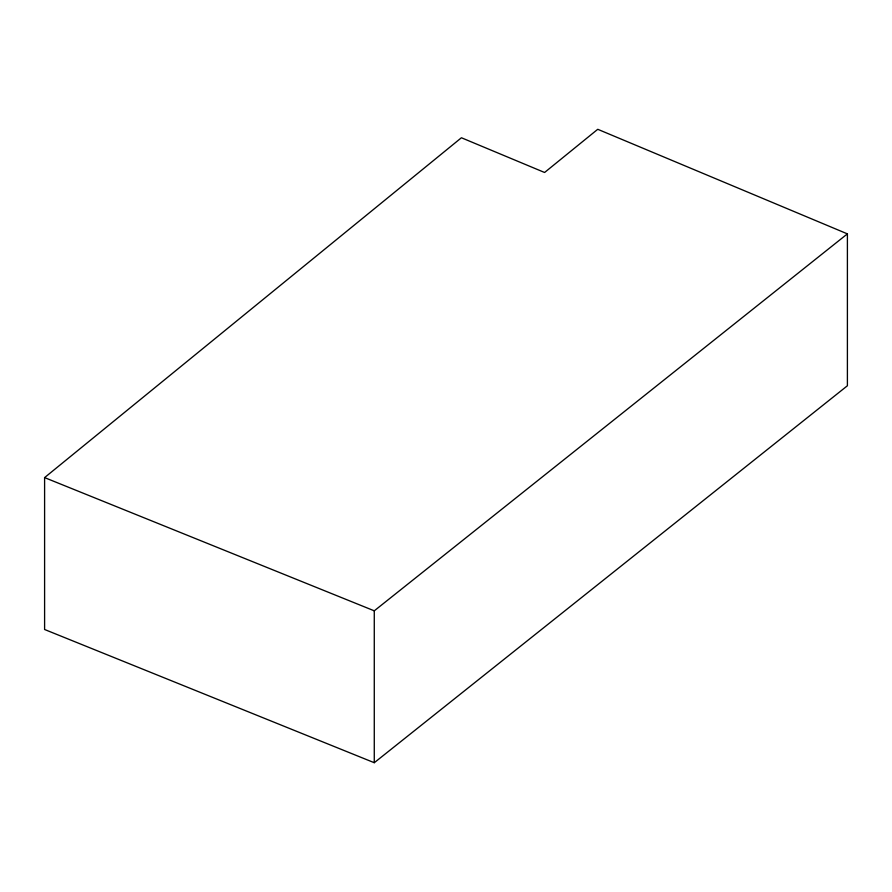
<?xml version="1.0" encoding="UTF-8"?>
<svg xmlns="http://www.w3.org/2000/svg" width="892" height="892" viewBox="0 0 892 892"><rect width="100%" height="100%" fill="white"/><g stroke="black" fill="none" stroke-linecap="round" stroke-linejoin="round"><path stroke-width="1.34" d="M44.6 477.599L461.42 137.758L544.588 172.479L597.751 129.295L847.4 233.871L847.4 385.757L374.272 762.705L44.6 629.496L44.6 477.599L374.272 610.819L847.4 233.871M374.272 610.819L374.272 762.705"/></g></svg>
